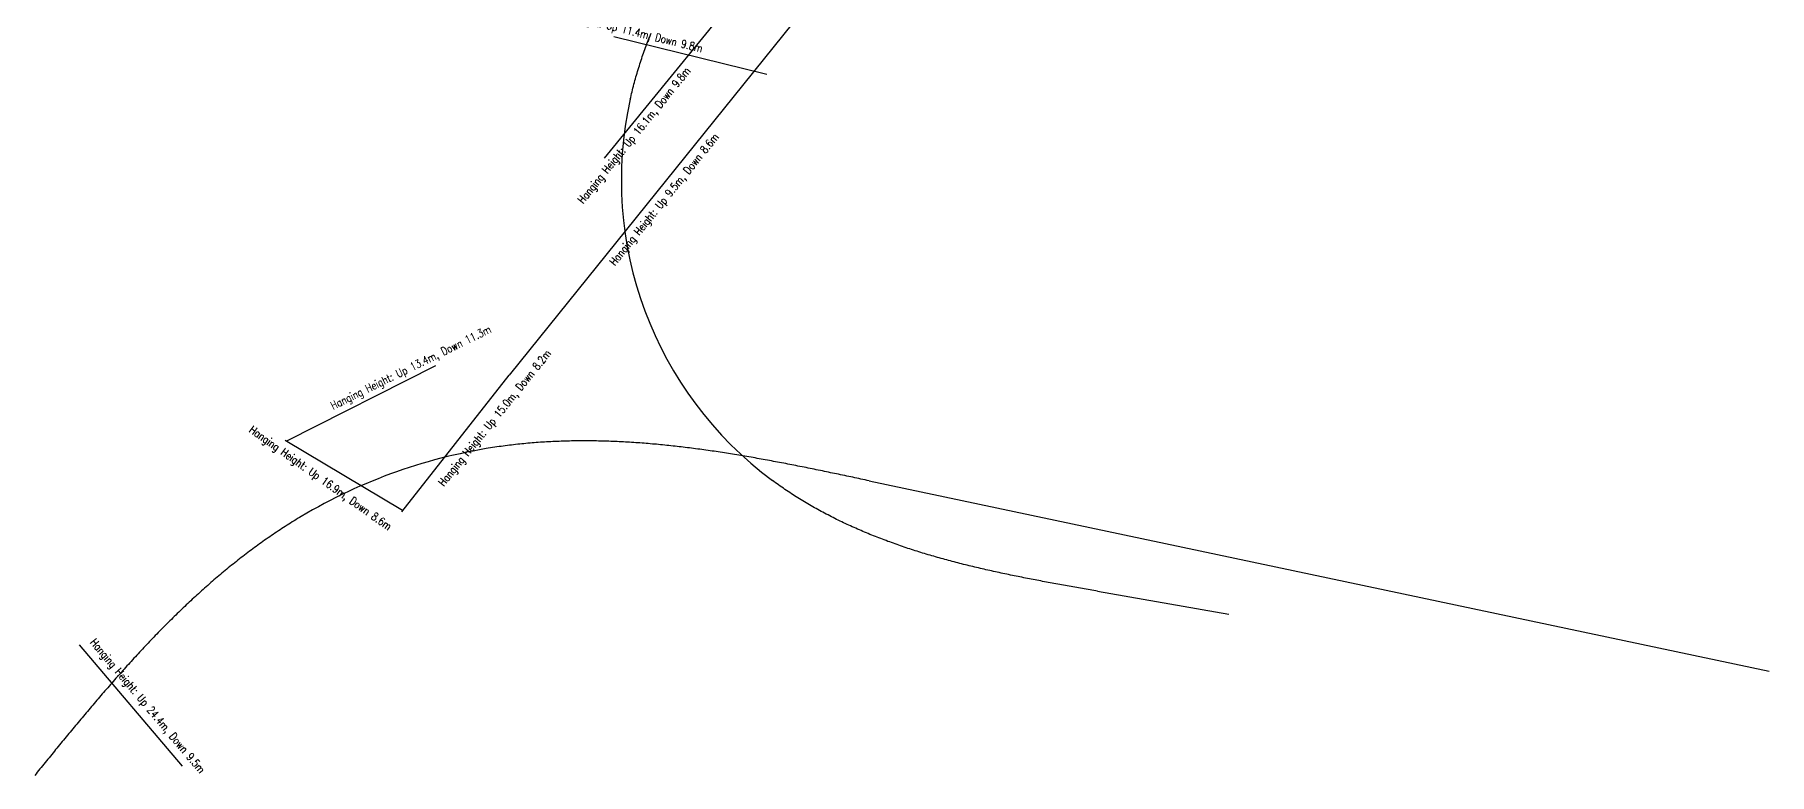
# Model space of a CAD drawing. Header units: metres. Extents: x 570700 to 571606, y 785277 to 786024.
# Drawn here: x 570958.5 to 571283.6, y 785608.7 to 785747.3 of the extents above; entities that cross this region are included whole.
import ezdxf
from ezdxf.enums import TextEntityAlignment as Align

# ---------------------------------------------------------------- set-up
doc = ezdxf.new("R2010")
doc.units = ezdxf.units.M
for name, color, linetype in [('电线悬高等参数', 2, 'CONTINUOUS'), ('道路中线_D2', 7, 'CONTINUOUS'), ('道路中线_D3', 7, 'CONTINUOUS')]:
    doc.layers.add(name, color=color, linetype=linetype)
doc.styles.get("Standard").update_dxf_attribs({"font": 'rs.shx', "bigfont": 'hztxt.shx'})

msp = doc.modelspace()

# ---------------------------------------------------------------- linework, layer by layer
at = {"layer": '电线悬高等参数', "linetype": 'Continuous', "elevation": 3.07, "flags": 128}
msp.add_lwpolyline([(571047.48, 785683.43), (571117.03, 785769.9)], dxfattribs=at)
at = {"layer": '电线悬高等参数', "linetype": 'Continuous', "flags": 128}
for points in [[(571065.28, 785724.11), (571095.71, 785761.44)], [(571095.71, 785739.81), (571067.05, 785746.88)], [(571033.59, 785685.19), (571005.7, 785671.08)], [(571047.37, 785683.44), (571027.2, 785657.84)], [(571027.4, 785658.07), (571005.41, 785671.19)], [(570986.17, 785610.16), (570966.87, 785632.94)]]:
    msp.add_lwpolyline(points, dxfattribs=at)
at = {"layer": '道路中线_D2', "color": 4}
msp.add_line((571114.85, 785663.66), (571283.56, 785627.96), dxfattribs=at)
msp.add_line((571114.85, 785663.66), (571283.56, 785627.96), dxfattribs=at)
at = {"layer": '道路中线_D2', "color": 6, "flags": 128}
msp.add_lwpolyline([(571114.85, 785663.66), (571114.47, 785663.74), (571114.09, 785663.82), (571113.71, 785663.9), (571113.33, 785663.98), (571112.95, 785664.06), (571112.57, 785664.15), (571112.19, 785664.23), (571111.81, 785664.31), (571111.43, 785664.39), (571111.05, 785664.47), (571110.67, 785664.55), (571110.29, 785664.63), (571109.9, 785664.71), (571109.52, 785664.79), (571109.14, 785664.87), (571108.76, 785664.94), (571108.38, 785665.02), (571108, 785665.1), (571107.62, 785665.18), (571107.24, 785665.26), (571106.86, 785665.34), (571106.48, 785665.42), (571106.1, 785665.5), (571105.72, 785665.58), (571105.34, 785665.65), (571104.95, 785665.73), (571104.57, 785665.81), (571104.19, 785665.89), (571103.81, 785665.96), (571103.43, 785666.04), (571103.05, 785666.12), (571102.67, 785666.19), (571102.29, 785666.27), (571101.9, 785666.35), (571101.52, 785666.42), (571101.14, 785666.5), (571100.76, 785666.57), (571100.38, 785666.65), (571100, 785666.72), (571099.61, 785666.8), (571099.23, 785666.87), (571098.85, 785666.94), (571098.47, 785667.02), (571098.09, 785667.09), (571097.7, 785667.16), (571097.32, 785667.23), (571096.94, 785667.3), (571096.56, 785667.38), (571096.18, 785667.45), (571095.79, 785667.52), (571095.41, 785667.59), (571095.03, 785667.66), (571094.65, 785667.73), (571094.26, 785667.79), (571093.88, 785667.86), (571093.5, 785667.93), (571093.11, 785668), (571092.73, 785668.06), (571092.35, 785668.13), (571091.96, 785668.2), (571091.58, 785668.26), (571091.2, 785668.33), (571090.81, 785668.39), (571090.43, 785668.46), (571090.05, 785668.52), (571089.66, 785668.58), (571089.28, 785668.64), (571088.9, 785668.71), (571088.51, 785668.77), (571088.13, 785668.83), (571087.74, 785668.89), (571087.36, 785668.95), (571086.97, 785669.01), (571086.59, 785669.06), (571086.2, 785669.12), (571085.82, 785669.18), (571085.44, 785669.23), (571085.05, 785669.29), (571084.67, 785669.34), (571084.28, 785669.4), (571083.9, 785669.45), (571083.51, 785669.51), (571083.12, 785669.56), (571082.74, 785669.61), (571082.35, 785669.66), (571081.97, 785669.71), (571081.58, 785669.76), (571081.2, 785669.81), (571080.81, 785669.86), (571080.42, 785669.91), (571080.04, 785669.95), (571079.65, 785670), (571079.27, 785670.04), (571078.88, 785670.09), (571078.49, 785670.13), (571078.11, 785670.17), (571077.72, 785670.21), (571077.33, 785670.26), (571076.95, 785670.3), (571076.56, 785670.34), (571076.17, 785670.37), (571075.79, 785670.41), (571075.4, 785670.45), (571075.01, 785670.49), (571074.62, 785670.52), (571074.24, 785670.55), (571073.85, 785670.59), (571073.46, 785670.62), (571073.07, 785670.65), (571072.69, 785670.68), (571072.3, 785670.71), (571071.91, 785670.74), (571071.52, 785670.77), (571071.14, 785670.8), (571070.75, 785670.82), (571070.36, 785670.85), (571069.97, 785670.87), (571069.58, 785670.89), (571069.19, 785670.92), (571068.81, 785670.94), (571068.42, 785670.96), (571068.03, 785670.98), (571067.64, 785670.99), (571067.25, 785671.01), (571066.86, 785671.03), (571066.48, 785671.04), (571066.09, 785671.06), (571065.7, 785671.07), (571065.31, 785671.08), (571064.92, 785671.09), (571064.53, 785671.1), (571064.14, 785671.11), (571063.75, 785671.12), (571063.37, 785671.12), (571062.98, 785671.13), (571062.59, 785671.13), (571062.2, 785671.14), (571061.81, 785671.14), (571061.42, 785671.14), (571061.03, 785671.14), (571060.64, 785671.14), (571060.25, 785671.13), (571059.87, 785671.13), (571059.48, 785671.12), (571059.09, 785671.12), (571058.7, 785671.11), (571058.31, 785671.1), (571057.92, 785671.09), (571057.53, 785671.08), (571057.14, 785671.06), (571056.76, 785671.05), (571056.37, 785671.04), (571055.98, 785671.02), (571055.59, 785671), (571055.2, 785670.98), (571054.81, 785670.96), (571054.42, 785670.94), (571054.04, 785670.92), (571053.65, 785670.89), (571053.26, 785670.87), (571052.87, 785670.84), (571052.48, 785670.81), (571052.1, 785670.78), (571051.71, 785670.75), (571051.32, 785670.72), (571050.93, 785670.68), (571050.55, 785670.65), (571050.16, 785670.61), (571049.77, 785670.57), (571049.39, 785670.53), (571049, 785670.49), (571048.61, 785670.45), (571048.23, 785670.41), (571047.84, 785670.36), (571047.45, 785670.31), (571047.07, 785670.27), (571046.68, 785670.22), (571046.3, 785670.17), (571045.91, 785670.11), (571045.53, 785670.06)], dxfattribs=at)
msp.add_lwpolyline([(571114.85, 785663.66), (571114.47, 785663.74), (571114.09, 785663.82), (571113.71, 785663.9), (571113.33, 785663.98), (571112.95, 785664.06), (571112.57, 785664.15), (571112.19, 785664.23), (571111.81, 785664.31), (571111.43, 785664.39), (571111.05, 785664.47), (571110.67, 785664.55), (571110.29, 785664.63), (571109.9, 785664.71), (571109.52, 785664.79), (571109.14, 785664.87), (571108.76, 785664.94), (571108.38, 785665.02), (571108, 785665.1), (571107.62, 785665.18), (571107.24, 785665.26), (571106.86, 785665.34), (571106.48, 785665.42), (571106.1, 785665.5), (571105.72, 785665.58), (571105.34, 785665.65), (571104.95, 785665.73), (571104.57, 785665.81), (571104.19, 785665.89), (571103.81, 785665.96), (571103.43, 785666.04), (571103.05, 785666.12), (571102.67, 785666.19), (571102.29, 785666.27), (571101.9, 785666.35), (571101.52, 785666.42), (571101.14, 785666.5), (571100.76, 785666.57), (571100.38, 785666.65), (571100, 785666.72), (571099.61, 785666.8), (571099.23, 785666.87), (571098.85, 785666.94), (571098.47, 785667.02), (571098.09, 785667.09), (571097.7, 785667.16), (571097.32, 785667.23), (571096.94, 785667.3), (571096.56, 785667.38), (571096.18, 785667.45), (571095.79, 785667.52), (571095.41, 785667.59), (571095.03, 785667.66), (571094.65, 785667.73), (571094.26, 785667.79), (571093.88, 785667.86), (571093.5, 785667.93), (571093.11, 785668), (571092.73, 785668.06), (571092.35, 785668.13), (571091.96, 785668.2), (571091.58, 785668.26), (571091.2, 785668.33), (571090.81, 785668.39), (571090.43, 785668.46), (571090.05, 785668.52), (571089.66, 785668.58), (571089.28, 785668.64), (571088.9, 785668.71), (571088.51, 785668.77), (571088.13, 785668.83), (571087.74, 785668.89), (571087.36, 785668.95), (571086.97, 785669.01), (571086.59, 785669.06), (571086.2, 785669.12), (571085.82, 785669.18), (571085.44, 785669.23), (571085.05, 785669.29), (571084.67, 785669.34), (571084.28, 785669.4), (571083.9, 785669.45), (571083.51, 785669.51), (571083.12, 785669.56), (571082.74, 785669.61), (571082.35, 785669.66), (571081.97, 785669.71), (571081.58, 785669.76), (571081.2, 785669.81), (571080.81, 785669.86), (571080.42, 785669.91), (571080.04, 785669.95), (571079.65, 785670), (571079.27, 785670.04), (571078.88, 785670.09), (571078.49, 785670.13), (571078.11, 785670.17), (571077.72, 785670.21), (571077.33, 785670.26), (571076.95, 785670.3), (571076.56, 785670.34), (571076.17, 785670.37), (571075.79, 785670.41), (571075.4, 785670.45), (571075.01, 785670.49), (571074.62, 785670.52), (571074.24, 785670.55), (571073.85, 785670.59), (571073.46, 785670.62), (571073.07, 785670.65), (571072.69, 785670.68), (571072.3, 785670.71), (571071.91, 785670.74), (571071.52, 785670.77), (571071.14, 785670.8), (571070.75, 785670.82), (571070.36, 785670.85), (571069.97, 785670.87), (571069.58, 785670.89), (571069.19, 785670.92), (571068.81, 785670.94), (571068.42, 785670.96), (571068.03, 785670.98), (571067.64, 785670.99), (571067.25, 785671.01), (571066.86, 785671.03), (571066.48, 785671.04), (571066.09, 785671.06), (571065.7, 785671.07), (571065.31, 785671.08), (571064.92, 785671.09), (571064.53, 785671.1), (571064.14, 785671.11), (571063.75, 785671.12), (571063.37, 785671.12), (571062.98, 785671.13), (571062.59, 785671.13), (571062.2, 785671.14), (571061.81, 785671.14), (571061.42, 785671.14), (571061.03, 785671.14), (571060.64, 785671.14), (571060.25, 785671.13), (571059.87, 785671.13), (571059.48, 785671.12), (571059.09, 785671.12), (571058.7, 785671.11), (571058.31, 785671.1), (571057.92, 785671.09), (571057.53, 785671.08), (571057.14, 785671.06), (571056.76, 785671.05), (571056.37, 785671.04), (571055.98, 785671.02), (571055.59, 785671), (571055.2, 785670.98), (571054.81, 785670.96), (571054.42, 785670.94), (571054.04, 785670.92), (571053.65, 785670.89), (571053.26, 785670.87), (571052.87, 785670.84), (571052.48, 785670.81), (571052.1, 785670.78), (571051.71, 785670.75), (571051.32, 785670.72), (571050.93, 785670.68), (571050.55, 785670.65), (571050.16, 785670.61), (571049.77, 785670.57), (571049.39, 785670.53), (571049, 785670.49), (571048.61, 785670.45), (571048.23, 785670.41), (571047.84, 785670.36), (571047.45, 785670.31), (571047.07, 785670.27), (571046.68, 785670.22), (571046.3, 785670.17), (571045.91, 785670.11), (571045.53, 785670.06)], dxfattribs=at)
at = {"layer": '道路中线_D2', "color": 1, "flags": 128}
msp.add_lwpolyline([(571008.43, 785656.96), (571008.09, 785656.76), (571007.76, 785656.56), (571007.43, 785656.35), (571007.1, 785656.15), (571006.76, 785655.95), (571006.44, 785655.74), (571006.11, 785655.53), (571005.78, 785655.32), (571005.45, 785655.11), (571005.12, 785654.9), (571004.8, 785654.69), (571004.47, 785654.48), (571004.15, 785654.26), (571003.82, 785654.05), (571003.5, 785653.83), (571003.18, 785653.61), (571002.86, 785653.39), (571002.54, 785653.17), (571002.22, 785652.95), (571001.9, 785652.73), (571001.58, 785652.5), (571001.26, 785652.28), (571000.95, 785652.05), (571000.63, 785651.83), (571000.32, 785651.6), (571000, 785651.37), (570999.69, 785651.14), (570999.38, 785650.91), (570999.06, 785650.68), (570998.75, 785650.44), (570998.44, 785650.21), (570998.13, 785649.97), (570997.82, 785649.74), (570997.52, 785649.5), (570997.21, 785649.26), (570996.9, 785649.02), (570996.59, 785648.78), (570996.29, 785648.54), (570995.99, 785648.3), (570995.68, 785648.06), (570995.38, 785647.82), (570995.08, 785647.57), (570994.77, 785647.33), (570994.47, 785647.08), (570994.17, 785646.83), (570993.87, 785646.58), (570993.58, 785646.33), (570993.28, 785646.08), (570992.98, 785645.83), (570992.68, 785645.58), (570992.39, 785645.33), (570992.09, 785645.08), (570991.8, 785644.82), (570991.5, 785644.57), (570991.21, 785644.31), (570990.92, 785644.06), (570990.63, 785643.8), (570990.34, 785643.54), (570990.05, 785643.28), (570989.76, 785643.02), (570989.47, 785642.76), (570989.18, 785642.5), (570988.89, 785642.24), (570988.6, 785641.98), (570988.32, 785641.71), (570988.03, 785641.45), (570987.75, 785641.18), (570987.46, 785640.92), (570987.18, 785640.65), (570986.9, 785640.39), (570986.61, 785640.12), (570986.33, 785639.85), (570986.05, 785639.58), (570985.77, 785639.31), (570985.49, 785639.04), (570985.21, 785638.77), (570984.93, 785638.5), (570984.65, 785638.23), (570984.38, 785637.96), (570984.1, 785637.68), (570983.82, 785637.41), (570983.55, 785637.14), (570983.27, 785636.86), (570983, 785636.59), (570982.72, 785636.31), (570982.45, 785636.03), (570982.18, 785635.76), (570981.91, 785635.48), (570981.63, 785635.2), (570981.36, 785634.92), (570981.09, 785634.64), (570980.82, 785634.36), (570980.55, 785634.08), (570980.28, 785633.8), (570980.01, 785633.52), (570979.75, 785633.24), (570979.48, 785632.96), (570979.21, 785632.67), (570978.95, 785632.39), (570978.68, 785632.11), (570978.41, 785631.82), (570978.15, 785631.54), (570977.88, 785631.25), (570977.62, 785630.97), (570977.36, 785630.68), (570977.09, 785630.4), (570976.83, 785630.11), (570976.57, 785629.82), (570976.31, 785629.53), (570976.05, 785629.25), (570975.78, 785628.96), (570975.52, 785628.67), (570975.26, 785628.38), (570975, 785628.09), (570974.75, 785627.8), (570974.49, 785627.51), (570974.23, 785627.22), (570973.97, 785626.93), (570973.71, 785626.64), (570973.45, 785626.35), (570973.2, 785626.05), (570972.94, 785625.76), (570972.69, 785625.47), (570972.43, 785625.18), (570972.17, 785624.88), (570971.92, 785624.59), (570971.66, 785624.3), (570971.41, 785624), (570971.16, 785623.71), (570970.9, 785623.41), (570970.65, 785623.12), (570970.4, 785622.82), (570970.14, 785622.53), (570969.89, 785622.23), (570969.64, 785621.93), (570969.39, 785621.64), (570969.13, 785621.34), (570968.88, 785621.05), (570968.63, 785620.75), (570968.38, 785620.45), (570968.13, 785620.15), (570967.88, 785619.86), (570967.63, 785619.56), (570967.38, 785619.26), (570967.13, 785618.96), (570966.88, 785618.66), (570966.63, 785618.36), (570966.38, 785618.07), (570966.13, 785617.77), (570965.89, 785617.47), (570965.64, 785617.17), (570965.39, 785616.87), (570965.14, 785616.57), (570964.89, 785616.27), (570964.65, 785615.97), (570964.4, 785615.67), (570964.15, 785615.37), (570963.9, 785615.07), (570963.66, 785614.77), (570963.41, 785614.47), (570963.16, 785614.17), (570962.92, 785613.87), (570962.67, 785613.57), (570962.42, 785613.27), (570962.18, 785612.97), (570961.93, 785612.66), (570961.69, 785612.36), (570961.44, 785612.06), (570961.19, 785611.76), (570960.95, 785611.46), (570960.7, 785611.16), (570960.46, 785610.86), (570960.21, 785610.56), (570959.96, 785610.25), (570959.72, 785609.95), (570959.47, 785609.65), (570959.23, 785609.35), (570958.98, 785609.05), (570958.74, 785608.75), (570958.49, 785608.44)], dxfattribs=at)
msp.add_lwpolyline([(571008.43, 785656.96), (571008.09, 785656.76), (571007.76, 785656.56), (571007.43, 785656.35), (571007.1, 785656.15), (571006.76, 785655.95), (571006.44, 785655.74), (571006.11, 785655.53), (571005.78, 785655.32), (571005.45, 785655.11), (571005.12, 785654.9), (571004.8, 785654.69), (571004.47, 785654.48), (571004.15, 785654.26), (571003.82, 785654.05), (571003.5, 785653.83), (571003.18, 785653.61), (571002.86, 785653.39), (571002.54, 785653.17), (571002.22, 785652.95), (571001.9, 785652.73), (571001.58, 785652.5), (571001.26, 785652.28), (571000.95, 785652.05), (571000.63, 785651.83), (571000.32, 785651.6), (571000, 785651.37), (570999.69, 785651.14), (570999.38, 785650.91), (570999.06, 785650.68), (570998.75, 785650.44), (570998.44, 785650.21), (570998.13, 785649.97), (570997.82, 785649.74), (570997.52, 785649.5), (570997.21, 785649.26), (570996.9, 785649.02), (570996.59, 785648.78), (570996.29, 785648.54), (570995.99, 785648.3), (570995.68, 785648.06), (570995.38, 785647.82), (570995.08, 785647.57), (570994.77, 785647.33), (570994.47, 785647.08), (570994.17, 785646.83), (570993.87, 785646.58), (570993.58, 785646.33), (570993.28, 785646.08), (570992.98, 785645.83), (570992.68, 785645.58), (570992.39, 785645.33), (570992.09, 785645.08), (570991.8, 785644.82), (570991.5, 785644.57), (570991.21, 785644.31), (570990.92, 785644.06), (570990.63, 785643.8), (570990.34, 785643.54), (570990.05, 785643.28), (570989.76, 785643.02), (570989.47, 785642.76), (570989.18, 785642.5), (570988.89, 785642.24), (570988.6, 785641.98), (570988.32, 785641.71), (570988.03, 785641.45), (570987.75, 785641.18), (570987.46, 785640.92), (570987.18, 785640.65), (570986.9, 785640.39), (570986.61, 785640.12), (570986.33, 785639.85), (570986.05, 785639.58), (570985.77, 785639.31), (570985.49, 785639.04), (570985.21, 785638.77), (570984.93, 785638.5), (570984.65, 785638.23), (570984.38, 785637.96), (570984.1, 785637.68), (570983.82, 785637.41), (570983.55, 785637.14), (570983.27, 785636.86), (570983, 785636.59), (570982.72, 785636.31), (570982.45, 785636.03), (570982.18, 785635.76), (570981.91, 785635.48), (570981.63, 785635.2), (570981.36, 785634.92), (570981.09, 785634.64), (570980.82, 785634.36), (570980.55, 785634.08), (570980.28, 785633.8), (570980.01, 785633.52), (570979.75, 785633.24), (570979.48, 785632.96), (570979.21, 785632.67), (570978.95, 785632.39), (570978.68, 785632.11), (570978.41, 785631.82), (570978.15, 785631.54), (570977.88, 785631.25), (570977.62, 785630.97), (570977.36, 785630.68), (570977.09, 785630.4), (570976.83, 785630.11), (570976.57, 785629.82), (570976.31, 785629.53), (570976.05, 785629.25), (570975.78, 785628.96), (570975.52, 785628.67), (570975.26, 785628.38), (570975, 785628.09), (570974.75, 785627.8), (570974.49, 785627.51), (570974.23, 785627.22), (570973.97, 785626.93), (570973.71, 785626.64), (570973.45, 785626.35), (570973.2, 785626.05), (570972.94, 785625.76), (570972.69, 785625.47), (570972.43, 785625.18), (570972.17, 785624.88), (570971.92, 785624.59), (570971.66, 785624.3), (570971.41, 785624), (570971.16, 785623.71), (570970.9, 785623.41), (570970.65, 785623.12), (570970.4, 785622.82), (570970.14, 785622.53), (570969.89, 785622.23), (570969.64, 785621.93), (570969.39, 785621.64), (570969.13, 785621.34), (570968.88, 785621.05), (570968.63, 785620.75), (570968.38, 785620.45), (570968.13, 785620.15), (570967.88, 785619.86), (570967.63, 785619.56), (570967.38, 785619.26), (570967.13, 785618.96), (570966.88, 785618.66), (570966.63, 785618.36), (570966.38, 785618.07), (570966.13, 785617.77), (570965.89, 785617.47), (570965.64, 785617.17), (570965.39, 785616.87), (570965.14, 785616.57), (570964.89, 785616.27), (570964.65, 785615.97), (570964.4, 785615.67), (570964.15, 785615.37), (570963.9, 785615.07), (570963.66, 785614.77), (570963.41, 785614.47), (570963.16, 785614.17), (570962.92, 785613.87), (570962.67, 785613.57), (570962.42, 785613.27), (570962.18, 785612.97), (570961.93, 785612.66), (570961.69, 785612.36), (570961.44, 785612.06), (570961.19, 785611.76), (570960.95, 785611.46), (570960.7, 785611.16), (570960.46, 785610.86), (570960.21, 785610.56), (570959.96, 785610.25), (570959.72, 785609.95), (570959.47, 785609.65), (570959.23, 785609.35), (570958.98, 785609.05), (570958.74, 785608.75), (570958.49, 785608.44)], dxfattribs=at)
at = {"layer": '道路中线_D2', "color": 2}
msp.add_arc((571059.62, 785571.06), 100, 98.1045, 120.7961, dxfattribs=at)
msp.add_arc((571059.62, 785571.06), 100, 98.1045, 120.7961, dxfattribs=at)
at = {"layer": '道路中线_D3', "color": 4}
msp.add_line((571157.68, 785642.96), (571182.3, 785638.64), dxfattribs=at)
msp.add_line((571157.68, 785642.96), (571182.3, 785638.64), dxfattribs=at)
at = {"layer": '道路中线_D3', "color": 1, "flags": 128}
msp.add_lwpolyline([(571070.1, 785735.15), (571070.18, 785735.51), (571070.26, 785735.86), (571070.35, 785736.21), (571070.43, 785736.56), (571070.52, 785736.91), (571070.61, 785737.26), (571070.7, 785737.61), (571070.79, 785737.96), (571070.88, 785738.31), (571070.98, 785738.66), (571071.07, 785739.01), (571071.17, 785739.35), (571071.27, 785739.7), (571071.37, 785740.05), (571071.48, 785740.39), (571071.58, 785740.74), (571071.69, 785741.08), (571071.8, 785741.43), (571071.91, 785741.77), (571072.02, 785742.11), (571072.13, 785742.46), (571072.25, 785742.8), (571072.36, 785743.14), (571072.48, 785743.48), (571072.6, 785743.82), (571072.72, 785744.16), (571072.84, 785744.5), (571072.97, 785744.84), (571073.09, 785745.18), (571073.22, 785745.52), (571073.35, 785745.86), (571073.48, 785746.19), (571073.61, 785746.53), (571073.74, 785746.87), (571073.88, 785747.2), (571074.01, 785747.54)], dxfattribs=at)
msp.add_lwpolyline([(571070.1, 785735.15), (571070.18, 785735.51), (571070.26, 785735.86), (571070.35, 785736.21), (571070.43, 785736.56), (571070.52, 785736.91), (571070.61, 785737.26), (571070.7, 785737.61), (571070.79, 785737.96), (571070.88, 785738.31), (571070.98, 785738.66), (571071.07, 785739.01), (571071.17, 785739.35), (571071.27, 785739.7), (571071.37, 785740.05), (571071.48, 785740.39), (571071.58, 785740.74), (571071.69, 785741.08), (571071.8, 785741.43), (571071.91, 785741.77), (571072.02, 785742.11), (571072.13, 785742.46), (571072.25, 785742.8), (571072.36, 785743.14), (571072.48, 785743.48), (571072.6, 785743.82), (571072.72, 785744.16), (571072.84, 785744.5), (571072.97, 785744.84), (571073.09, 785745.18), (571073.22, 785745.52), (571073.35, 785745.86), (571073.48, 785746.19), (571073.61, 785746.53), (571073.74, 785746.87), (571073.88, 785747.2), (571074.01, 785747.54)], dxfattribs=at)
at = {"layer": '道路中线_D3', "color": 6, "flags": 128}
msp.add_lwpolyline([(571157.68, 785642.96), (571157.32, 785643.03), (571156.97, 785643.09), (571156.61, 785643.15), (571156.26, 785643.21), (571155.9, 785643.28), (571155.55, 785643.34), (571155.19, 785643.4), (571154.84, 785643.46), (571154.48, 785643.53), (571154.12, 785643.59), (571153.77, 785643.65), (571153.41, 785643.72), (571153.06, 785643.78), (571152.7, 785643.84), (571152.35, 785643.91), (571151.99, 785643.97), (571151.64, 785644.03), (571151.28, 785644.1), (571150.92, 785644.16), (571150.57, 785644.23), (571150.21, 785644.29), (571149.86, 785644.35), (571149.5, 785644.42), (571149.15, 785644.48), (571148.79, 785644.55), (571148.44, 785644.62), (571148.08, 785644.68), (571147.73, 785644.75), (571147.37, 785644.81), (571147.02, 785644.88), (571146.66, 785644.95), (571146.31, 785645.02), (571145.95, 785645.08), (571145.6, 785645.15), (571145.25, 785645.22), (571144.89, 785645.29), (571144.54, 785645.36), (571144.18, 785645.43), (571143.83, 785645.5), (571143.47, 785645.57), (571143.12, 785645.64), (571142.77, 785645.71), (571142.41, 785645.78), (571142.06, 785645.85), (571141.7, 785645.93), (571141.35, 785646), (571141, 785646.07), (571140.64, 785646.15), (571140.29, 785646.22), (571139.94, 785646.3), (571139.58, 785646.37), (571139.23, 785646.45), (571138.88, 785646.52), (571138.52, 785646.6), (571138.17, 785646.68), (571137.82, 785646.76), (571137.47, 785646.84), (571137.11, 785646.91), (571136.76, 785646.99), (571136.41, 785647.07), (571136.06, 785647.16), (571135.71, 785647.24), (571135.35, 785647.32), (571135, 785647.4), (571134.65, 785647.49), (571134.3, 785647.57), (571133.95, 785647.65), (571133.6, 785647.74), (571133.25, 785647.83), (571132.9, 785647.91), (571132.55, 785648), (571132.2, 785648.09), (571131.85, 785648.18), (571131.5, 785648.27), (571131.15, 785648.36), (571130.8, 785648.45), (571130.45, 785648.54), (571130.1, 785648.63), (571129.75, 785648.73), (571129.4, 785648.82), (571129.05, 785648.92), (571128.71, 785649.01), (571128.36, 785649.11), (571128.01, 785649.21), (571127.66, 785649.31), (571127.32, 785649.41), (571126.97, 785649.51), (571126.62, 785649.61), (571126.28, 785649.71), (571125.93, 785649.81), (571125.58, 785649.91), (571125.24, 785650.02), (571124.89, 785650.12), (571124.55, 785650.23), (571124.2, 785650.34), (571123.86, 785650.45), (571123.51, 785650.56), (571123.17, 785650.67), (571122.83, 785650.78), (571122.48, 785650.89), (571122.14, 785651), (571121.8, 785651.12), (571121.46, 785651.23), (571121.11, 785651.35), (571120.77, 785651.46), (571120.43, 785651.58), (571120.09, 785651.7), (571119.75, 785651.82), (571119.41, 785651.94), (571119.07, 785652.07), (571118.73, 785652.19), (571118.39, 785652.31), (571118.05, 785652.44), (571117.71, 785652.57), (571117.38, 785652.69), (571117.04, 785652.82), (571116.7, 785652.95), (571116.37, 785653.08), (571116.03, 785653.22), (571115.69, 785653.35), (571115.36, 785653.48), (571115.02, 785653.62), (571114.69, 785653.76), (571114.36, 785653.89), (571114.02, 785654.03), (571113.69, 785654.17), (571113.36, 785654.32), (571113.03, 785654.46), (571112.7, 785654.6), (571112.37, 785654.75), (571112.04, 785654.89), (571111.71, 785655.04), (571111.38, 785655.19), (571111.05, 785655.34), (571110.72, 785655.49), (571110.39, 785655.65), (571110.07, 785655.8), (571109.74, 785655.96), (571109.42, 785656.11), (571109.09, 785656.27), (571108.77, 785656.43), (571108.44, 785656.59), (571108.12, 785656.75), (571107.8, 785656.91), (571107.48, 785657.08), (571107.16, 785657.25), (571106.84, 785657.41), (571106.52, 785657.58), (571106.2, 785657.75), (571105.88, 785657.92), (571105.56, 785658.09), (571105.25, 785658.27), (571104.93, 785658.44), (571104.62, 785658.62), (571104.3, 785658.8), (571103.99, 785658.98), (571103.68, 785659.16), (571103.36, 785659.34), (571103.05, 785659.53), (571102.74, 785659.71), (571102.43, 785659.9), (571102.13, 785660.08), (571101.82, 785660.27), (571101.51, 785660.46), (571101.21, 785660.66), (571100.9, 785660.85), (571100.6, 785661.05), (571100.29, 785661.24), (571099.99, 785661.44), (571099.69, 785661.64), (571099.39, 785661.84), (571099.09, 785662.04), (571098.79, 785662.25), (571098.5, 785662.45), (571098.2, 785662.66), (571097.91, 785662.87), (571097.61, 785663.08), (571097.32, 785663.29), (571097.03, 785663.5), (571096.74, 785663.72)], dxfattribs=at)
msp.add_lwpolyline([(571157.68, 785642.96), (571157.32, 785643.03), (571156.97, 785643.09), (571156.61, 785643.15), (571156.26, 785643.21), (571155.9, 785643.28), (571155.55, 785643.34), (571155.19, 785643.4), (571154.84, 785643.46), (571154.48, 785643.53), (571154.12, 785643.59), (571153.77, 785643.65), (571153.41, 785643.72), (571153.06, 785643.78), (571152.7, 785643.84), (571152.35, 785643.91), (571151.99, 785643.97), (571151.64, 785644.03), (571151.28, 785644.1), (571150.92, 785644.16), (571150.57, 785644.23), (571150.21, 785644.29), (571149.86, 785644.35), (571149.5, 785644.42), (571149.15, 785644.48), (571148.79, 785644.55), (571148.44, 785644.62), (571148.08, 785644.68), (571147.73, 785644.75), (571147.37, 785644.81), (571147.02, 785644.88), (571146.66, 785644.95), (571146.31, 785645.02), (571145.95, 785645.08), (571145.6, 785645.15), (571145.25, 785645.22), (571144.89, 785645.29), (571144.54, 785645.36), (571144.18, 785645.43), (571143.83, 785645.5), (571143.47, 785645.57), (571143.12, 785645.64), (571142.77, 785645.71), (571142.41, 785645.78), (571142.06, 785645.85), (571141.7, 785645.93), (571141.35, 785646), (571141, 785646.07), (571140.64, 785646.15), (571140.29, 785646.22), (571139.94, 785646.3), (571139.58, 785646.37), (571139.23, 785646.45), (571138.88, 785646.52), (571138.52, 785646.6), (571138.17, 785646.68), (571137.82, 785646.76), (571137.47, 785646.84), (571137.11, 785646.91), (571136.76, 785646.99), (571136.41, 785647.07), (571136.06, 785647.16), (571135.71, 785647.24), (571135.35, 785647.32), (571135, 785647.4), (571134.65, 785647.49), (571134.3, 785647.57), (571133.95, 785647.65), (571133.6, 785647.74), (571133.25, 785647.83), (571132.9, 785647.91), (571132.55, 785648), (571132.2, 785648.09), (571131.85, 785648.18), (571131.5, 785648.27), (571131.15, 785648.36), (571130.8, 785648.45), (571130.45, 785648.54), (571130.1, 785648.63), (571129.75, 785648.73), (571129.4, 785648.82), (571129.05, 785648.92), (571128.71, 785649.01), (571128.36, 785649.11), (571128.01, 785649.21), (571127.66, 785649.31), (571127.32, 785649.41), (571126.97, 785649.51), (571126.62, 785649.61), (571126.28, 785649.71), (571125.93, 785649.81), (571125.58, 785649.91), (571125.24, 785650.02), (571124.89, 785650.12), (571124.55, 785650.23), (571124.2, 785650.34), (571123.86, 785650.45), (571123.51, 785650.56), (571123.17, 785650.67), (571122.83, 785650.78), (571122.48, 785650.89), (571122.14, 785651), (571121.8, 785651.12), (571121.46, 785651.23), (571121.11, 785651.35), (571120.77, 785651.46), (571120.43, 785651.58), (571120.09, 785651.7), (571119.75, 785651.82), (571119.41, 785651.94), (571119.07, 785652.07), (571118.73, 785652.19), (571118.39, 785652.31), (571118.05, 785652.44), (571117.71, 785652.57), (571117.38, 785652.69), (571117.04, 785652.82), (571116.7, 785652.95), (571116.37, 785653.08), (571116.03, 785653.22), (571115.69, 785653.35), (571115.36, 785653.48), (571115.02, 785653.62), (571114.69, 785653.76), (571114.36, 785653.89), (571114.02, 785654.03), (571113.69, 785654.17), (571113.36, 785654.32), (571113.03, 785654.46), (571112.7, 785654.6), (571112.37, 785654.75), (571112.04, 785654.89), (571111.71, 785655.04), (571111.38, 785655.19), (571111.05, 785655.34), (571110.72, 785655.49), (571110.39, 785655.65), (571110.07, 785655.8), (571109.74, 785655.96), (571109.42, 785656.11), (571109.09, 785656.27), (571108.77, 785656.43), (571108.44, 785656.59), (571108.12, 785656.75), (571107.8, 785656.91), (571107.48, 785657.08), (571107.16, 785657.25), (571106.84, 785657.41), (571106.52, 785657.58), (571106.2, 785657.75), (571105.88, 785657.92), (571105.56, 785658.09), (571105.25, 785658.27), (571104.93, 785658.44), (571104.62, 785658.62), (571104.3, 785658.8), (571103.99, 785658.98), (571103.68, 785659.16), (571103.36, 785659.34), (571103.05, 785659.53), (571102.74, 785659.71), (571102.43, 785659.9), (571102.13, 785660.08), (571101.82, 785660.27), (571101.51, 785660.46), (571101.21, 785660.66), (571100.9, 785660.85), (571100.6, 785661.05), (571100.29, 785661.24), (571099.99, 785661.44), (571099.69, 785661.64), (571099.39, 785661.84), (571099.09, 785662.04), (571098.79, 785662.25), (571098.5, 785662.45), (571098.2, 785662.66), (571097.91, 785662.87), (571097.61, 785663.08), (571097.32, 785663.29), (571097.03, 785663.5), (571096.74, 785663.72)], dxfattribs=at)
at = {"layer": '道路中线_D3', "color": 2}
msp.add_arc((571138.43, 785719.95), 70, 167.4513, 233.4431, dxfattribs=at)
msp.add_arc((571138.43, 785719.95), 70, 167.4513, 233.4431, dxfattribs=at)

# ---------------------------------------------------------------- texts
at = {"layer": '电线悬高等参数', "linetype": 'Continuous', "width": 0.8}
for s, rotation, p in [('Hanging Height: Up 11.4m, Down 9.8m', 346, (571068, 785748.31, 0.13)), ('Hanging Height: Up 16.1m, Down 9.8m', 51, (571070.96, 785728.27, -2.94)), ('Hanging Height: Up 9.5m, Down 8.6m', 51, (571076.6, 785716.29, 0.13)), ('Hanging Height: Up 13.4m, Down 11.3m', 26.0991, (571029.06, 785684.72, 0.13)), ('Hanging Height: Up 15.0m, Down 8.2m', 51, (571044.84, 785675.31, 0.13)), ('Hanging Height: Up 16.9m, Down 8.6m', 324.6113, (571011.95, 785664.01, 0.13)), ('Hanging Height: Up 24.4m, Down 9.5m', 310, (570979.51, 785621.36, 0.13))]:
    msp.add_text(s, height=1.5, rotation=rotation, dxfattribs=at).set_placement(p, align=Align.MIDDLE)

doc.saveas('drawing.dxf')
